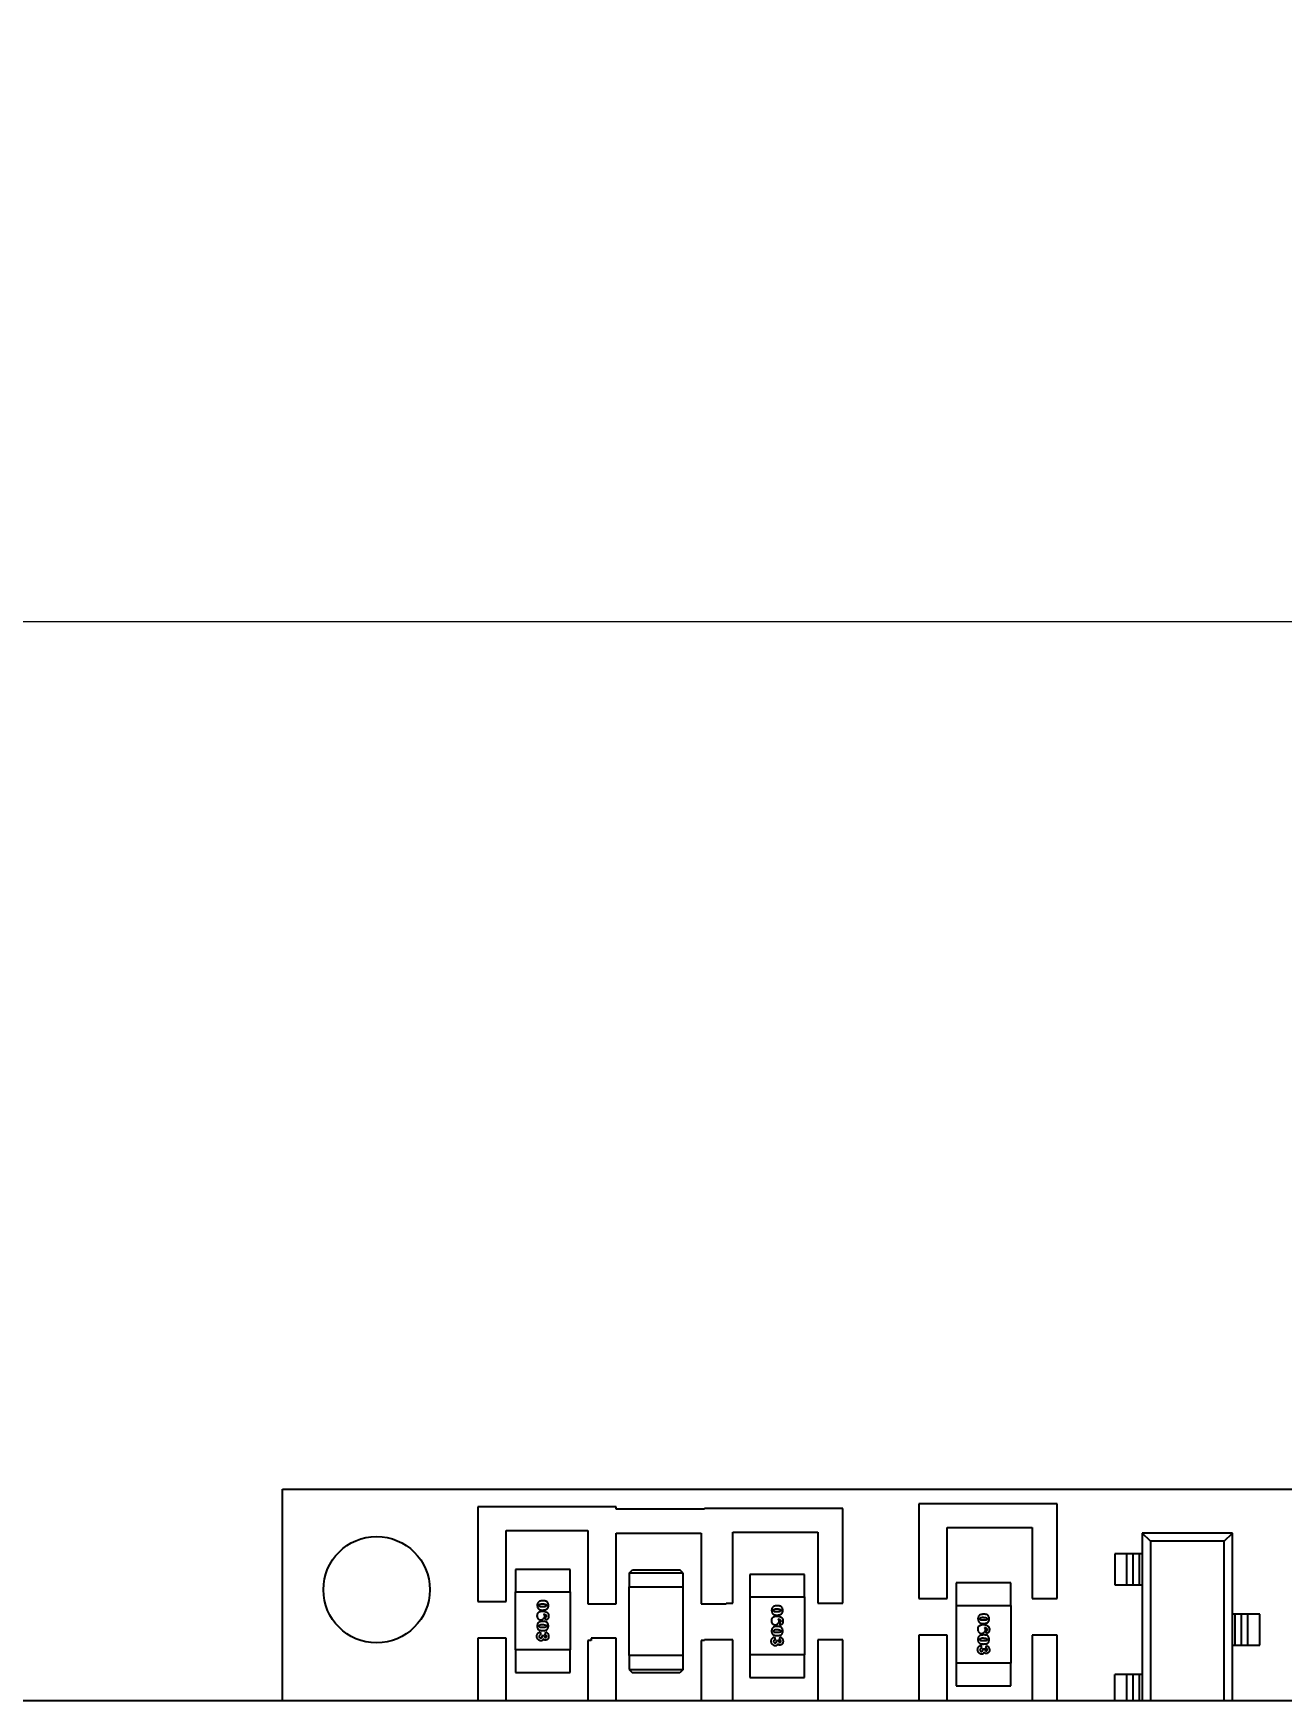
# Model space of a CAD drawing. Header units: millimetres. Extents: x 53 to 376, y 29 to 265.
# Drawn here: x 284.94 to 294.63, y 249.81 to 262.75 of the extents above; entities that cross this region are included whole.
import ezdxf

# ---------------------------------------------------------------- set-up
doc = ezdxf.new("R2010")
doc.units = ezdxf.units.MM
doc.styles.add('SLDTEXTSTYLE0', font='TXT', dxfattribs={"width": 0.75})
doc.dimstyles.new('SLDDIMSTYLE0', dxfattribs={"dimtxt": 3.5, "dimasz": 3.302, "dimexe": 0, "dimexo": 0.0625, "dimgap": 0.875, "dimtad": 1, "dimlfac": 2, "dimrnd": 1e-09, "dimzin": 4, "dimdsep": 46, "dimtxsty": 'SLDTEXTSTYLE0', "dimsah": 1, "dimcen": 0.09, "dimadec": 0, "dimazin": 1, "dimtfac": 1, "dimtofl": 0, "dimtmove": 0, "dimatfit": 3, "dimfxl": 0, "dimfrac": 2, "dimtolj": 1, "dimtzin": 12, "dimarcsym": 0})

# ---------------------------------------------------------------- blocks, each defined once
blk = doc.blocks.new('_D_2')
at = {"color": 7, "linetype": 'Continuous', "lineweight": 0}
for p, q in [((260.78, 250.812), (260.78, 259.188)), ((335.78, 250.812), (335.78, 259.188)), ((260.78, 258.188), (335.78, 258.188))]:
    blk.add_line(p, q, dxfattribs=at)
at = {"color": 7, "linetype": 'Continuous', "lineweight": 18}
for points in [[(260.78, 258.188), (264.082, 257.68), (264.082, 258.696)], [(335.78, 258.188), (332.478, 258.696), (332.478, 257.68)]]:
    blk.add_solid(points, dxfattribs=at)
at = {"color": 7, "linetype": 'Continuous', "lineweight": 18, "insert": (294.554, 262.7), "char_height": 3.5, "attachment_point": 1, "style": 'SLDTEXTSTYLE0'}
blk.add_mtext('150.00', dxfattribs=at)

msp = doc.modelspace()

# ---------------------------------------------------------------- linework, layer by layer
at = {"color": 7, "linetype": 'Continuous', "lineweight": 25}
for p, q in [((286.8781, 251.454), (309.6238, 251.454)), ((286.8781, 249.8116), (286.8781, 251.454)), ((288.3947, 251.3156), (288.3947, 250.581)), ((289.4675, 251.3156), (288.3947, 251.3156)), ((289.4675, 251.2973), (289.4675, 251.3156)), ((291.8184, 251.3397), (291.8184, 250.6051)), ((292.8911, 251.3397), (291.8184, 251.3397)), ((292.8911, 250.6051), (292.8911, 251.3397)), ((290.1548, 251.2973), (289.4675, 251.2973)), ((291.2275, 251.3036), (290.1548, 251.3036)), ((290.1548, 251.3036), (290.1548, 251.2973)), ((291.2275, 250.5689), (291.2275, 251.3036)), ((288.6135, 251.131), (289.249, 251.131)), ((288.6135, 250.581), (288.6135, 251.131)), ((289.249, 251.131), (289.249, 250.5627)), ((289.4678, 251.1127), (290.1279, 251.1127)), ((289.4678, 250.5627), (289.4678, 251.1127)), ((290.1279, 251.1127), (290.1279, 250.5627)), ((290.3736, 251.1189), (291.0337, 251.1189)), ((290.3736, 250.5689), (290.3736, 251.1189)), ((291.0337, 251.1189), (291.0337, 250.5689)), ((292.0372, 250.6051), (292.0372, 251.1551)), ((292.0372, 251.1551), (292.6973, 251.1551)), ((292.6973, 251.1551), (292.6973, 250.6051)), ((293.6159, 251.0485), (293.5524, 251.112)), ((294.2524, 251.112), (293.5524, 251.112)), ((293.5524, 251.112), (293.5524, 250.951)), ((294.1889, 251.0485), (293.6159, 251.0485)), ((293.6159, 251.0485), (293.6159, 249.8116)), ((294.1889, 251.0485), (294.2524, 251.112)), ((294.1889, 249.8116), (294.1889, 251.0485)), ((294.2524, 250.4829), (294.2524, 251.112)), ((293.3395, 250.951), (293.3395, 250.7093)), ((293.4318, 250.951), (293.3395, 250.951)), ((293.4318, 250.7093), (293.4318, 250.951)), ((293.4818, 250.951), (293.4318, 250.951)), ((293.4818, 250.7093), (293.4818, 250.951)), ((293.5318, 250.951), (293.4818, 250.951)), ((293.5318, 250.7093), (293.5318, 250.951)), ((293.5524, 250.951), (293.5318, 250.951)), ((293.5524, 250.951), (293.5524, 250.7093)), ((289.1114, 250.8307), (288.6864, 250.8307)), ((288.6864, 250.8307), (288.6864, 250.6556)), ((289.1114, 250.6556), (289.1114, 250.8307)), ((289.5686, 250.8022), (289.594, 250.8276)), ((289.9877, 250.8022), (289.5686, 250.8022)), ((289.5686, 250.8022), (289.5686, 250.6942)), ((289.594, 250.8276), (289.9623, 250.8276)), ((289.9877, 250.8022), (289.9623, 250.8276)), ((289.9877, 250.6942), (289.9877, 250.8022)), ((290.5063, 250.7919), (290.5063, 250.6169)), ((290.9313, 250.7919), (290.5063, 250.7919)), ((290.9313, 250.6169), (290.9313, 250.7919)), ((289.5686, 250.6942), (289.9877, 250.6942)), ((289.5699, 250.1608), (289.5699, 250.6942)), ((289.9864, 250.6942), (289.9864, 250.1608)), ((292.5335, 250.7263), (292.1085, 250.7263)), ((292.1085, 250.7263), (292.1085, 250.5513)), ((292.5335, 250.5513), (292.5335, 250.7263)), ((293.3395, 250.7093), (293.4318, 250.7093)), ((293.4318, 250.7093), (293.4818, 250.7093)), ((293.4818, 250.7093), (293.5318, 250.7093)), ((293.5318, 250.7093), (293.5524, 250.7093)), ((293.5524, 250.7093), (293.5524, 250.0148)), ((288.3947, 250.581), (288.6135, 250.581)), ((288.6864, 250.6556), (289.1114, 250.6556)), ((288.6877, 250.2056), (288.6877, 250.6556)), ((289.1101, 250.6556), (289.1101, 250.2056)), ((289.249, 250.5627), (289.4678, 250.5627)), ((290.1279, 250.5627), (290.3218, 250.5627)), ((290.3218, 250.5689), (290.3736, 250.5689)), ((290.3218, 250.5627), (290.3218, 250.5689)), ((290.5063, 250.6169), (290.9313, 250.6169)), ((290.5075, 250.1669), (290.5075, 250.6169)), ((290.93, 250.6169), (290.93, 250.1669)), ((291.0337, 250.5689), (291.2275, 250.5689)), ((291.8184, 250.6051), (292.0372, 250.6051)), ((292.1085, 250.5513), (292.5335, 250.5513)), ((292.1098, 250.1013), (292.1098, 250.5513)), ((292.5322, 250.5513), (292.5322, 250.1013)), ((292.6973, 250.6051), (292.8911, 250.6051)), ((294.2524, 250.2411), (294.2524, 250.4829)), ((294.273, 250.4829), (294.2524, 250.4829)), ((294.273, 250.2411), (294.273, 250.4829)), ((294.323, 250.4829), (294.273, 250.4829)), ((294.323, 250.2411), (294.323, 250.4829)), ((294.373, 250.4829), (294.323, 250.4829)), ((294.373, 250.2411), (294.373, 250.4829)), ((294.4653, 250.4829), (294.373, 250.4829)), ((294.4653, 250.2411), (294.4653, 250.4829)), ((288.3947, 250.2955), (288.3947, 249.8116)), ((288.6135, 250.2955), (288.3947, 250.2955)), ((288.6135, 249.8116), (288.6135, 250.2955)), ((289.249, 250.2772), (289.249, 249.8116)), ((289.2736, 250.2772), (289.249, 250.2772)), ((289.2736, 250.2955), (289.2736, 250.2772)), ((289.4675, 250.2955), (289.2736, 250.2955)), ((289.4675, 250.2772), (289.4675, 250.2955)), ((289.4678, 250.2772), (289.4675, 250.2772)), ((289.4678, 249.8116), (289.4678, 250.2772)), ((290.1548, 250.2772), (290.1279, 250.2772)), ((290.1279, 250.2772), (290.1279, 249.8116)), ((290.1548, 250.2834), (290.1548, 250.2772)), ((290.3736, 250.2834), (290.1548, 250.2834)), ((290.3736, 249.8116), (290.3736, 250.2834)), ((291.0337, 250.2834), (291.0337, 249.8116)), ((291.2275, 250.2834), (291.0337, 250.2834)), ((291.2275, 249.8116), (291.2275, 250.2834)), ((292.0372, 250.3196), (291.8184, 250.3196)), ((291.8184, 250.3196), (291.8184, 249.8116)), ((292.0372, 249.8116), (292.0372, 250.3196)), ((292.6973, 250.3196), (292.6973, 249.8116)), ((292.8911, 250.3196), (292.6973, 250.3196)), ((292.8911, 249.8116), (292.8911, 250.3196)), ((288.6864, 250.2056), (288.6864, 250.0306)), ((289.1114, 250.2056), (288.6864, 250.2056)), ((289.1114, 250.0306), (289.1114, 250.2056)), ((289.5686, 250.1608), (289.5686, 250.0529)), ((289.9877, 250.1608), (289.5686, 250.1608)), ((289.9877, 250.0529), (289.9877, 250.1608)), ((290.5063, 250.1669), (290.5063, 249.9918)), ((290.9313, 250.1669), (290.5063, 250.1669)), ((290.9313, 249.9918), (290.9313, 250.1669)), ((294.2524, 249.8116), (294.2524, 250.2411)), ((294.2524, 250.2411), (294.273, 250.2411)), ((294.273, 250.2411), (294.323, 250.2411)), ((294.323, 250.2411), (294.373, 250.2411)), ((294.373, 250.2411), (294.4653, 250.2411)), ((288.6864, 250.0306), (289.1114, 250.0306)), ((289.5686, 250.0529), (289.9877, 250.0529)), ((289.5686, 250.0529), (289.594, 250.0275)), ((289.9623, 250.0275), (289.594, 250.0275)), ((289.9877, 250.0529), (289.9623, 250.0275)), ((292.1085, 250.1013), (292.1085, 249.9262)), ((292.5335, 250.1013), (292.1085, 250.1013)), ((292.5335, 249.9262), (292.5335, 250.1013)), ((293.3395, 249.8116), (293.3395, 250.0148)), ((293.4318, 250.0148), (293.3395, 250.0148)), ((293.4818, 250.0148), (293.4318, 250.0148)), ((293.4818, 249.8116), (293.4818, 250.0148)), ((293.5318, 250.0148), (293.4818, 250.0148)), ((293.5524, 250.0148), (293.5318, 250.0148)), ((293.5524, 250.0148), (293.5524, 249.8116)), ((290.5063, 249.9918), (290.9313, 249.9918)), ((292.1085, 249.9262), (292.5335, 249.9262)), ((262.2803, 249.8116), (334.2803, 249.8116))]:
    msp.add_line(p, q, dxfattribs=at)
at = {"color": 8, "linetype": 'Continuous', "lineweight": 25}
for p, q in [((293.4318, 249.8116), (293.4318, 250.0148)), ((293.5318, 249.8116), (293.5318, 250.0148))]:
    msp.add_line(p, q, dxfattribs=at)
at = {"color": 7, "linetype": 'Continuous', "lineweight": 25, "flags": 128}
for points in [[(288.9224, 250.4367), (288.9208, 250.4501), (288.9195, 250.4605)], [(290.7423, 250.398), (290.7407, 250.4113), (290.7394, 250.4218)], [(288.8786, 250.3462), (288.8803, 250.3328), (288.8817, 250.3223)], [(288.9171, 250.3223), (288.9193, 250.335), (288.9211, 250.3449)], [(290.6984, 250.3075), (290.7002, 250.2941), (290.7016, 250.2836)], [(290.7129, 250.2796), (290.7224, 250.2789), (290.7299, 250.2783)], [(290.7369, 250.2836), (290.7392, 250.2962), (290.7409, 250.3062)], [(292.3446, 250.3324), (292.3429, 250.3457), (292.3416, 250.3562)], [(292.3007, 250.2419), (292.3024, 250.2285), (292.3038, 250.218)], [(292.3152, 250.214), (292.3247, 250.2133), (292.3322, 250.2127)], [(292.3392, 250.218), (292.3414, 250.2306), (292.3432, 250.2406)]]:
    msp.add_lwpolyline(points, dxfattribs=at)
at = {"color": 7, "linetype": 'Continuous', "lineweight": 25}
msp.add_circle((287.6084, 250.6729), 0.4127, dxfattribs=at)
for points, knots in [([(288.8949, 250.5146), (288.8926, 250.5146), (288.8881, 250.5147), (288.8813, 250.5158), (288.8752, 250.5176), (288.87, 250.5201), (288.8644, 250.5243), (288.86, 250.5304), (288.8569, 250.538), (288.8554, 250.5447), (288.8548, 250.5535), (288.856, 250.562), (288.8588, 250.5691), (288.862, 250.5745), (288.8683, 250.5809), (288.8782, 250.5845), (288.8883, 250.5859), (288.897, 250.5862), (288.9057, 250.5862), (288.9143, 250.5856), (288.9219, 250.5841), (288.9289, 250.5812), (288.9355, 250.5761), (288.9397, 250.5685), (288.9419, 250.5605), (288.9427, 250.5533), (288.9424, 250.5456), (288.9411, 250.539), (288.9386, 250.5322), (288.9348, 250.5258), (288.9272, 250.52), (288.9194, 250.518), (288.9109, 250.516), (288.9042, 250.5151), (288.8983, 250.5146), (288.8957, 250.5146), (288.8949, 250.5146)], [0, 0, 0, 0, 0.0261545, 0.0519628, 0.0796735, 0.09904, 0.1184333, 0.1602033, 0.1842818, 0.2118022, 0.2393217, 0.2862992, 0.3096269, 0.3261472, 0.3596365, 0.4105721, 0.4440524, 0.477492, 0.5109301, 0.5444019, 0.5779831, 0.599649, 0.6311523, 0.67239, 0.6973331, 0.7267689, 0.7562009, 0.7856531, 0.8041905, 0.8403973, 0.8696939, 0.9118982, 0.9314678, 0.9706452, 0.9902172, 1, 1, 1, 1]), ([(288.8956, 250.5396), (288.8981, 250.5396), (288.9031, 250.5395), (288.9107, 250.5398), (288.9177, 250.5408), (288.9233, 250.5432), (288.9265, 250.5461), (288.928, 250.5488), (288.9284, 250.5512), (288.928, 250.5536), (288.9265, 250.5558), (288.9234, 250.5581), (288.9181, 250.5601), (288.9102, 250.5617), (288.9009, 250.5627), (288.891, 250.5629), (288.8824, 250.5621), (288.8761, 250.5601), (288.8729, 250.5577), (288.8713, 250.5554), (288.8707, 250.5529), (288.8711, 250.5493), (288.8725, 250.5456), (288.875, 250.5423), (288.8784, 250.5404), (288.8829, 250.5398), (288.888, 250.5398), (288.8923, 250.5397), (288.8948, 250.5396), (288.8956, 250.5396)], [0, 0, 0, 0, 0.0545207, 0.1088291, 0.1673304, 0.2104631, 0.2402929, 0.2614389, 0.2763815, 0.2934517, 0.3133939, 0.3330973, 0.3764802, 0.437273, 0.509924, 0.5826033, 0.6556221, 0.7002186, 0.7245717, 0.7423171, 0.7600454, 0.7810945, 0.8219121, 0.8455299, 0.8691918, 0.9067548, 0.9440582, 0.9813509, 1, 1, 1, 1]), ([(290.7148, 250.4758), (290.7125, 250.4759), (290.708, 250.476), (290.7012, 250.477), (290.6951, 250.4788), (290.6899, 250.4814), (290.6843, 250.4856), (290.6798, 250.4917), (290.6768, 250.4992), (290.6753, 250.5059), (290.6747, 250.5148), (290.6759, 250.5233), (290.6786, 250.5303), (290.6819, 250.5358), (290.6881, 250.5422), (290.6981, 250.5457), (290.7082, 250.5471), (290.7168, 250.5475), (290.7255, 250.5475), (290.7342, 250.5469), (290.7418, 250.5453), (290.7488, 250.5425), (290.7554, 250.5374), (290.7596, 250.5298), (290.7618, 250.5218), (290.7626, 250.5145), (290.7623, 250.5069), (290.7609, 250.5003), (290.7584, 250.4934), (290.7546, 250.487), (290.747, 250.4813), (290.7393, 250.4792), (290.7308, 250.4773), (290.7241, 250.4763), (290.7181, 250.4759), (290.7156, 250.4758), (290.7148, 250.4758)], [0, 0, 0, 0, 0.0261524, 0.0519636, 0.0796725, 0.0990406, 0.1184282, 0.1601992, 0.1842837, 0.2118045, 0.2393167, 0.2862939, 0.309629, 0.3261431, 0.3596362, 0.4105707, 0.444051, 0.4774892, 0.5109273, 0.5444002, 0.5779831, 0.5996462, 0.631148, 0.6723928, 0.6973359, 0.7267714, 0.7561962, 0.7856485, 0.8041858, 0.8403996, 0.8696904, 0.9118987, 0.9314683, 0.9706457, 0.9902172, 1, 1, 1, 1]), ([(288.8912, 250.3558), (288.8867, 250.3561), (288.88, 250.3566), (288.8708, 250.3593), (288.8637, 250.3634), (288.8591, 250.3697), (288.8563, 250.3764), (288.8548, 250.3828), (288.8543, 250.3899), (288.8548, 250.397), (288.8563, 250.4033), (288.8585, 250.4087), (288.8617, 250.414), (288.8661, 250.4182), (288.8738, 250.4225), (288.8831, 250.4248), (288.8929, 250.4256), (288.9021, 250.4259), (288.9101, 250.4257), (288.9196, 250.4243), (288.9277, 250.4218), (288.9356, 250.4155), (288.9396, 250.408), (288.9417, 250.4001), (288.9424, 250.3927), (288.9419, 250.3848), (288.9404, 250.378), (288.9378, 250.371), (288.9341, 250.365), (288.9289, 250.3609), (288.9225, 250.3581), (288.9143, 250.3566), (288.904, 250.3557), (288.8963, 250.3556), (288.8921, 250.3558), (288.8912, 250.3558)], [0, 0, 0, 0, 0.0518989, 0.0780546, 0.1103993, 0.1448384, 0.1660826, 0.1930399, 0.2204756, 0.2479127, 0.2753747, 0.2951211, 0.3148946, 0.3468519, 0.3637466, 0.4171815, 0.454948, 0.4778248, 0.5236646, 0.546571, 0.5891977, 0.6199944, 0.6603396, 0.6848345, 0.7148085, 0.7454812, 0.7761653, 0.7949734, 0.8309812, 0.8561718, 0.8699537, 0.9119009, 0.951061, 0.9902168, 1, 1, 1, 1]), ([(288.9047, 250.4816), (288.9053, 250.4809), (288.9076, 250.4785), (288.9105, 250.4735), (288.9116, 250.4662), (288.9105, 250.4598), (288.9076, 250.4527), (288.9033, 250.4466), (288.8962, 250.4402), (288.8889, 250.4361), (288.8806, 250.4348), (288.874, 250.4362), (288.8674, 250.4408), (288.8623, 250.4475), (288.8588, 250.4553), (288.856, 250.4652), (288.8555, 250.4749), (288.8576, 250.4852), (288.8614, 250.4933), (288.8683, 250.4994), (288.8758, 250.5032), (288.8841, 250.5057), (288.894, 250.5069), (288.9046, 250.5065), (288.9145, 250.5047), (288.9252, 250.5008), (288.9347, 250.4947), (288.9415, 250.4845), (288.9435, 250.4752), (288.9437, 250.467), (288.9431, 250.4608), (288.9417, 250.454), (288.9392, 250.4471), (288.9333, 250.441), (288.9274, 250.4383), (288.9234, 250.437), (288.9224, 250.4367)], [0, 0, 0, 0, 0.008978, 0.0350363, 0.0605069, 0.0849116, 0.10355, 0.1410867, 0.1627336, 0.2047076, 0.2273916, 0.2502685, 0.2746902, 0.3109159, 0.3379225, 0.3648969, 0.4193952, 0.4381424, 0.4760708, 0.5114277, 0.534526, 0.5647659, 0.6021837, 0.6395653, 0.6769471, 0.7087149, 0.7591049, 0.7934589, 0.8361231, 0.858006, 0.8798747, 0.9017488, 0.9318096, 0.9558263, 0.9894722, 1, 1, 1, 1]), ([(288.8956, 250.3793), (288.8979, 250.3792), (288.9026, 250.3791), (288.9098, 250.3794), (288.916, 250.3801), (288.9214, 250.3818), (288.9251, 250.3841), (288.9275, 250.387), (288.9284, 250.3895), (288.9285, 250.3916), (288.9278, 250.3937), (288.9262, 250.3956), (288.9228, 250.3978), (288.9174, 250.3995), (288.9098, 250.4011), (288.9024, 250.4019), (288.8954, 250.4025), (288.8895, 250.4027), (288.883, 250.402), (288.8773, 250.3998), (288.8732, 250.3967), (288.8712, 250.3938), (288.8707, 250.3912), (288.8713, 250.3876), (288.8731, 250.3842), (288.8759, 250.3812), (288.8794, 250.3795), (288.8836, 250.3792), (288.8883, 250.3793), (288.8922, 250.3793), (288.8948, 250.3793), (288.8956, 250.3793)], [0, 0, 0, 0, 0.0512586, 0.1023903, 0.1591773, 0.1890915, 0.2265452, 0.2519956, 0.2702028, 0.2845063, 0.2988096, 0.318189, 0.337371, 0.3885723, 0.4408687, 0.5095588, 0.5527118, 0.5959131, 0.6392738, 0.6948682, 0.7297231, 0.750715, 0.7694446, 0.7879601, 0.8292607, 0.8532284, 0.877212, 0.9134147, 0.9439606, 0.981321, 1, 1, 1, 1]), ([(288.9195, 250.4605), (288.9203, 250.4607), (288.9225, 250.4612), (288.9253, 250.4624), (288.9274, 250.4642), (288.9285, 250.4659), (288.9287, 250.4679), (288.9281, 250.4702), (288.9261, 250.4732), (288.9211, 250.4772), (288.9136, 250.4804), (288.9075, 250.4812), (288.9047, 250.4816)], [0, 0, 0, 0, 0.0607092, 0.1606911, 0.2102322, 0.2602645, 0.3029854, 0.3516991, 0.4258217, 0.5589188, 0.8034062, 1, 1, 1, 1]), ([(290.7246, 250.4428), (290.7252, 250.4422), (290.7275, 250.4398), (290.7304, 250.4347), (290.7315, 250.4275), (290.7304, 250.421), (290.7275, 250.4139), (290.7231, 250.4079), (290.7161, 250.4015), (290.7088, 250.3974), (290.7005, 250.396), (290.6938, 250.3975), (290.6872, 250.4021), (290.6822, 250.4088), (290.6786, 250.4166), (290.6759, 250.4264), (290.6754, 250.4361), (290.6775, 250.4464), (290.6812, 250.4545), (290.6882, 250.4607), (290.6957, 250.4645), (290.704, 250.467), (290.7139, 250.4682), (290.7245, 250.4678), (290.7344, 250.4659), (290.745, 250.4621), (290.7546, 250.456), (290.7613, 250.4457), (290.7633, 250.4364), (290.7635, 250.4283), (290.7629, 250.4221), (290.7616, 250.4152), (290.7591, 250.4084), (290.7532, 250.4022), (290.7472, 250.3995), (290.7433, 250.3983), (290.7423, 250.398)], [0, 0, 0, 0, 0.008984, 0.0350413, 0.0605053, 0.0849096, 0.1035479, 0.1410844, 0.1627324, 0.2047078, 0.2273907, 0.2502677, 0.2746879, 0.3109186, 0.3379191, 0.3649001, 0.4193916, 0.4381452, 0.4760741, 0.5114307, 0.5345245, 0.5647677, 0.6021829, 0.6395641, 0.6769486, 0.7087161, 0.7591008, 0.7934556, 0.8361199, 0.8580026, 0.8798712, 0.9017449, 0.9318116, 0.9558245, 0.9894702, 1, 1, 1, 1]), ([(290.7155, 250.5009), (290.718, 250.5008), (290.7229, 250.5007), (290.7305, 250.501), (290.7376, 250.502), (290.7431, 250.5045), (290.7464, 250.5074), (290.7478, 250.5101), (290.7483, 250.5125), (290.7478, 250.5149), (290.7464, 250.517), (290.7433, 250.5193), (290.738, 250.5214), (290.7301, 250.523), (290.7208, 250.5239), (290.7109, 250.5241), (290.7022, 250.5233), (290.696, 250.5213), (290.6928, 250.519), (290.6912, 250.5167), (290.6906, 250.5141), (290.691, 250.5105), (290.6924, 250.5068), (290.6949, 250.5036), (290.6983, 250.5016), (290.7028, 250.501), (290.7079, 250.501), (290.7121, 250.5009), (290.7147, 250.5009), (290.7155, 250.5009)], [0, 0, 0, 0, 0.0545242, 0.1088298, 0.1673319, 0.2104673, 0.2402971, 0.2614462, 0.2763878, 0.2934573, 0.313388, 0.3330998, 0.3764827, 0.4372724, 0.5099268, 0.5825992, 0.6556197, 0.7002161, 0.7245719, 0.7423174, 0.7600448, 0.7810938, 0.8219114, 0.8455377, 0.8691955, 0.9067584, 0.9440583, 0.9813512, 1, 1, 1, 1]), ([(290.7394, 250.4218), (290.7402, 250.422), (290.7424, 250.4225), (290.7452, 250.4236), (290.7473, 250.4254), (290.7484, 250.4272), (290.7486, 250.4292), (290.748, 250.4315), (290.746, 250.4345), (290.741, 250.4385), (290.7335, 250.4416), (290.7273, 250.4424), (290.7246, 250.4428)], [0, 0, 0, 0, 0.060718, 0.1606969, 0.2102155, 0.2602851, 0.3029605, 0.3516753, 0.4258277, 0.5589209, 0.803401, 1, 1, 1, 1]), ([(292.317, 250.4102), (292.3147, 250.4103), (292.3102, 250.4104), (292.3034, 250.4114), (292.2973, 250.4132), (292.2921, 250.4158), (292.2865, 250.42), (292.2821, 250.4261), (292.279, 250.4336), (292.2775, 250.4403), (292.2769, 250.4492), (292.2781, 250.4577), (292.2809, 250.4647), (292.2841, 250.4702), (292.2904, 250.4766), (292.3003, 250.4801), (292.3104, 250.4815), (292.3191, 250.4819), (292.3278, 250.4819), (292.3365, 250.4813), (292.344, 250.4797), (292.351, 250.4769), (292.3576, 250.4718), (292.3618, 250.4642), (292.364, 250.4562), (292.3649, 250.4489), (292.3645, 250.4413), (292.3632, 250.4347), (292.3607, 250.4278), (292.3569, 250.4214), (292.3493, 250.4157), (292.3415, 250.4136), (292.333, 250.4117), (292.3263, 250.4107), (292.3204, 250.4103), (292.3178, 250.4102), (292.317, 250.4102)], [0, 0, 0, 0, 0.0261508, 0.0519625, 0.0796714, 0.0990393, 0.1184297, 0.1602006, 0.1842789, 0.2117997, 0.2393188, 0.2862961, 0.3096237, 0.3261439, 0.3596369, 0.4105729, 0.4440512, 0.4774911, 0.5109272, 0.5444, 0.5779827, 0.5996501, 0.631146, 0.6723915, 0.697334, 0.7267696, 0.7562014, 0.7856535, 0.8041908, 0.8403984, 0.8696904, 0.9118969, 0.9314664, 0.9706453, 0.9902172, 1, 1, 1, 1]), ([(292.3269, 250.3772), (292.3274, 250.3766), (292.3297, 250.3742), (292.3326, 250.3691), (292.3337, 250.3619), (292.3326, 250.3554), (292.3297, 250.3484), (292.3254, 250.3423), (292.3183, 250.3359), (292.311, 250.3318), (292.3027, 250.3304), (292.2961, 250.3319), (292.2895, 250.3365), (292.2844, 250.3432), (292.2809, 250.351), (292.2781, 250.3608), (292.2776, 250.3705), (292.2797, 250.3808), (292.2835, 250.3889), (292.2905, 250.3951), (292.298, 250.3989), (292.3062, 250.4014), (292.3161, 250.4026), (292.3267, 250.4022), (292.3367, 250.4003), (292.3473, 250.3965), (292.3568, 250.3904), (292.3636, 250.3801), (292.3656, 250.3708), (292.3658, 250.3627), (292.3652, 250.3565), (292.3638, 250.3496), (292.3613, 250.3428), (292.3554, 250.3367), (292.3495, 250.3339), (292.3455, 250.3327), (292.3446, 250.3324)], [0, 0, 0, 0, 0.0089802, 0.0350368, 0.0605077, 0.0849124, 0.103544, 0.1410861, 0.1627297, 0.2047053, 0.2273909, 0.2502694, 0.2746897, 0.3109195, 0.3379202, 0.3649013, 0.419393, 0.4381402, 0.4760693, 0.5114261, 0.5345245, 0.5647643, 0.602182, 0.639562, 0.6769454, 0.7087146, 0.7591019, 0.7934513, 0.8361222, 0.8579985, 0.8798737, 0.9017414, 0.9318082, 0.9558248, 0.9894722, 1, 1, 1, 1]), ([(292.3178, 250.4353), (292.3202, 250.4352), (292.3252, 250.4351), (292.3328, 250.4354), (292.3398, 250.4364), (292.3454, 250.4389), (292.3486, 250.4418), (292.3501, 250.4445), (292.3505, 250.4469), (292.3501, 250.4493), (292.3486, 250.4515), (292.3455, 250.4537), (292.3402, 250.4558), (292.3324, 250.4574), (292.323, 250.4583), (292.3131, 250.4585), (292.3045, 250.4577), (292.2982, 250.4557), (292.295, 250.4534), (292.2935, 250.4511), (292.2928, 250.4485), (292.2932, 250.4449), (292.2947, 250.4412), (292.2971, 250.438), (292.3005, 250.436), (292.3051, 250.4354), (292.3101, 250.4354), (292.3144, 250.4353), (292.3169, 250.4353), (292.3178, 250.4353)], [0, 0, 0, 0, 0.0545241, 0.1088325, 0.1673337, 0.2104632, 0.2403025, 0.2614395, 0.2763945, 0.2934506, 0.3133909, 0.3331054, 0.3764852, 0.4372749, 0.5099293, 0.5826051, 0.6556256, 0.7002268, 0.7245799, 0.7423272, 0.7600546, 0.78109, 0.8219076, 0.845536, 0.8692009, 0.9067579, 0.9440582, 0.9813543, 1, 1, 1, 1]), ([(288.9033, 250.2917), (288.9031, 250.2909), (288.9021, 250.2873), (288.8994, 250.2822), (288.8943, 250.2778), (288.8886, 250.2756), (288.8827, 250.2756), (288.8758, 250.2772), (288.8697, 250.2802), (288.8626, 250.2857), (288.8575, 250.2918), (288.8542, 250.2989), (288.8523, 250.3065), (288.8522, 250.3144), (288.854, 250.3222), (288.8563, 250.3279), (288.8606, 250.3348), (288.8677, 250.3419), (288.875, 250.3448), (288.8786, 250.3462)], [0, 0, 0, 0, 0.0201731, 0.0887006, 0.1332829, 0.1779227, 0.2326256, 0.2703893, 0.346408, 0.3919511, 0.483901, 0.5316607, 0.577184, 0.669058, 0.7175787, 0.7661044, 0.8146381, 0.9105685, 1, 1, 1, 1]), ([(288.8817, 250.3223), (288.8809, 250.3221), (288.8784, 250.3216), (288.8749, 250.3198), (288.872, 250.3166), (288.8706, 250.3131), (288.8704, 250.3093), (288.8715, 250.3054), (288.8737, 250.3018), (288.8772, 250.2992), (288.8811, 250.2981), (288.8852, 250.2982), (288.889, 250.2997), (288.8918, 250.3024), (288.8937, 250.3061), (288.8945, 250.3116), (288.8936, 250.3158), (288.8931, 250.3183)], [0, 0, 0, 0, 0.0401662, 0.1214643, 0.1798634, 0.2383506, 0.2956068, 0.3583965, 0.4270874, 0.4945776, 0.5545735, 0.6187233, 0.6840107, 0.7432852, 0.7989879, 0.8793677, 1, 1, 1, 1]), ([(288.8931, 250.3183), (288.8962, 250.3181), (288.9019, 250.3177), (288.9076, 250.3172), (288.9101, 250.3171)], [0, 0, 0, 0, 0.5599752, 1, 1, 1, 1]), ([(288.9211, 250.3449), (288.9219, 250.3447), (288.9254, 250.3437), (288.9301, 250.3408), (288.936, 250.3351), (288.9399, 250.3286), (288.9426, 250.3214), (288.9439, 250.3152), (288.9443, 250.3092), (288.9436, 250.3019), (288.9412, 250.2955), (288.9365, 250.2889), (288.9319, 250.285), (288.9257, 250.282), (288.9201, 250.2808), (288.9139, 250.2818), (288.9088, 250.2846), (288.9054, 250.2882), (288.9039, 250.2908), (288.9033, 250.2917)], [0, 0, 0, 0, 0.0238232, 0.1022243, 0.1522655, 0.2530826, 0.3114903, 0.3699123, 0.4283438, 0.4815188, 0.5732891, 0.6176965, 0.7061928, 0.7408478, 0.8093245, 0.8624514, 0.9156549, 0.968434, 1, 1, 1, 1]), ([(288.9101, 250.3171), (288.91, 250.3162), (288.9097, 250.3137), (288.91, 250.31), (288.9114, 250.3063), (288.9136, 250.3039), (288.9164, 250.3026), (288.9193, 250.3022), (288.9223, 250.3028), (288.9251, 250.3044), (288.927, 250.3068), (288.9279, 250.3096), (288.9279, 250.3126), (288.927, 250.3158), (288.9249, 250.3187), (288.9219, 250.321), (288.9191, 250.322), (288.9174, 250.3223), (288.9171, 250.3223)], [0, 0, 0, 0, 0.0503337, 0.1518159, 0.2168536, 0.2824339, 0.3392729, 0.3939884, 0.4544825, 0.5197548, 0.5794254, 0.6316, 0.6899135, 0.7555236, 0.8261465, 0.8994221, 0.9784812, 1, 1, 1, 1]), ([(290.7232, 250.253), (290.7229, 250.2522), (290.722, 250.2486), (290.7193, 250.2434), (290.7142, 250.239), (290.7084, 250.2369), (290.7026, 250.2368), (290.6956, 250.2384), (290.6895, 250.2414), (290.6824, 250.2469), (290.6773, 250.253), (290.6741, 250.2601), (290.6721, 250.2677), (290.6721, 250.2757), (290.6739, 250.2834), (290.6762, 250.2891), (290.6804, 250.296), (290.6876, 250.3032), (290.6949, 250.3061), (290.6984, 250.3075)], [0, 0, 0, 0, 0.0201744, 0.0887009, 0.1332866, 0.1779269, 0.2326273, 0.2703946, 0.3464143, 0.3919609, 0.4839118, 0.5316706, 0.5771801, 0.6690553, 0.717591, 0.7661022, 0.8146365, 0.9105708, 1, 1, 1, 1]), ([(290.7111, 250.317), (290.7066, 250.3174), (290.6998, 250.3178), (290.6906, 250.3205), (290.6835, 250.3247), (290.6789, 250.331), (290.6762, 250.3376), (290.6747, 250.344), (290.6742, 250.3511), (290.6747, 250.3582), (290.6761, 250.3646), (290.6783, 250.37), (290.6815, 250.3753), (290.6859, 250.3795), (290.6937, 250.3838), (290.7029, 250.3861), (290.7128, 250.3869), (290.722, 250.3871), (290.7299, 250.3869), (290.7395, 250.3855), (290.7476, 250.383), (290.7555, 250.3768), (290.7595, 250.3693), (290.7615, 250.3613), (290.7623, 250.3539), (290.7618, 250.346), (290.7603, 250.3392), (290.7576, 250.3323), (290.754, 250.3263), (290.7488, 250.3221), (290.7423, 250.3193), (290.7342, 250.3179), (290.7238, 250.317), (290.7162, 250.3168), (290.712, 250.317), (290.7111, 250.317)], [0, 0, 0, 0, 0.0518988, 0.0780563, 0.1104009, 0.1448388, 0.1660764, 0.1930406, 0.2204764, 0.2479136, 0.2753759, 0.2951223, 0.3148957, 0.3468517, 0.363748, 0.4171811, 0.4549475, 0.4778261, 0.5236658, 0.5465705, 0.5891971, 0.6199983, 0.660338, 0.6848399, 0.7148065, 0.7454792, 0.7761694, 0.7949788, 0.8309865, 0.8561726, 0.8699529, 0.9119016, 0.951061, 0.9902168, 1, 1, 1, 1]), ([(290.7016, 250.2836), (290.7008, 250.2834), (290.6982, 250.2828), (290.6948, 250.281), (290.6919, 250.2779), (290.6905, 250.2744), (290.6903, 250.2706), (290.6913, 250.2666), (290.6936, 250.263), (290.697, 250.2605), (290.701, 250.2594), (290.705, 250.2595), (290.7088, 250.261), (290.7117, 250.2636), (290.7136, 250.2674), (290.7144, 250.2729), (290.7135, 250.277), (290.7129, 250.2796)], [0, 0, 0, 0, 0.0401589, 0.1214771, 0.1798541, 0.2383384, 0.2956242, 0.3584137, 0.4270797, 0.4945697, 0.5545725, 0.6187222, 0.6840025, 0.7432568, 0.7989594, 0.8793389, 1, 1, 1, 1]), ([(290.7155, 250.3405), (290.7178, 250.3405), (290.7225, 250.3404), (290.7297, 250.3406), (290.7359, 250.3414), (290.7413, 250.3431), (290.7449, 250.3453), (290.7473, 250.3482), (290.7483, 250.3507), (290.7484, 250.3529), (290.7477, 250.355), (290.7461, 250.3568), (290.7426, 250.359), (290.7373, 250.3608), (290.7296, 250.3623), (290.7222, 250.3632), (290.7152, 250.3637), (290.7093, 250.3639), (290.7029, 250.3633), (290.6971, 250.361), (290.6931, 250.3579), (290.6911, 250.3551), (290.6905, 250.3524), (290.6912, 250.3489), (290.693, 250.3454), (290.6958, 250.3424), (290.6993, 250.3408), (290.7035, 250.3405), (290.7082, 250.3406), (290.7121, 250.3406), (290.7146, 250.3405), (290.7155, 250.3405)], [0, 0, 0, 0, 0.0512624, 0.1023909, 0.1591783, 0.1890927, 0.2265495, 0.251998, 0.2702052, 0.2844952, 0.2988116, 0.3181911, 0.3373704, 0.3885719, 0.440872, 0.5095592, 0.5527148, 0.5959166, 0.6392742, 0.6948771, 0.7297184, 0.7507141, 0.7694431, 0.7879587, 0.8292718, 0.8532275, 0.8772112, 0.9134176, 0.9439602, 0.9813209, 1, 1, 1, 1]), ([(290.7409, 250.3062), (290.7417, 250.306), (290.7452, 250.3049), (290.75, 250.3021), (290.7558, 250.2963), (290.7598, 250.2899), (290.7625, 250.2826), (290.7638, 250.2765), (290.7641, 250.2704), (290.7634, 250.2632), (290.761, 250.2567), (290.7564, 250.2502), (290.7517, 250.2462), (290.7456, 250.2433), (290.74, 250.2421), (290.7337, 250.243), (290.7287, 250.2458), (290.7253, 250.2494), (290.7237, 250.252), (290.7232, 250.253)], [0, 0, 0, 0, 0.0238273, 0.1022244, 0.1522807, 0.2530827, 0.3115067, 0.3699114, 0.4283425, 0.4815173, 0.5733036, 0.6176942, 0.7062048, 0.7408481, 0.809329, 0.8624557, 0.9156552, 0.9684341, 1, 1, 1, 1]), ([(290.7299, 250.2783), (290.7298, 250.2775), (290.7296, 250.2749), (290.7299, 250.2712), (290.7313, 250.2675), (290.7335, 250.2651), (290.7362, 250.2638), (290.7392, 250.2635), (290.7422, 250.2641), (290.745, 250.2656), (290.7469, 250.268), (290.7478, 250.2708), (290.7478, 250.2738), (290.7469, 250.277), (290.7448, 250.28), (290.7417, 250.2822), (290.7389, 250.2832), (290.7373, 250.2835), (290.7369, 250.2836)], [0, 0, 0, 0, 0.0503348, 0.1517832, 0.2168269, 0.2824368, 0.3392862, 0.393981, 0.4544773, 0.5197417, 0.5794437, 0.6316202, 0.6898989, 0.7555468, 0.826142, 0.8994203, 0.9784737, 1, 1, 1, 1]), ([(292.3134, 250.2514), (292.3089, 250.2518), (292.3021, 250.2522), (292.2929, 250.2549), (292.2858, 250.2591), (292.2812, 250.2654), (292.2785, 250.272), (292.277, 250.2784), (292.2764, 250.2855), (292.2769, 250.2926), (292.2784, 250.299), (292.2806, 250.3044), (292.2838, 250.3097), (292.2882, 250.3139), (292.2959, 250.3182), (292.3052, 250.3205), (292.315, 250.3213), (292.3242, 250.3215), (292.3322, 250.3213), (292.3417, 250.3199), (292.3498, 250.3174), (292.3577, 250.3112), (292.3617, 250.3037), (292.3638, 250.2957), (292.3645, 250.2883), (292.364, 250.2804), (292.3625, 250.2736), (292.3599, 250.2667), (292.3562, 250.2607), (292.351, 250.2565), (292.3446, 250.2537), (292.3364, 250.2523), (292.3261, 250.2514), (292.3184, 250.2512), (292.3142, 250.2514), (292.3134, 250.2514)], [0, 0, 0, 0, 0.0519008, 0.0780587, 0.1104034, 0.1448369, 0.1660812, 0.1930381, 0.220474, 0.2479112, 0.2753802, 0.2951207, 0.3148933, 0.3468507, 0.3637471, 0.4171806, 0.4549489, 0.4778257, 0.5236655, 0.5465702, 0.5891947, 0.619996, 0.660343, 0.684838, 0.7148118, 0.7454775, 0.7761682, 0.7949777, 0.8309855, 0.8561718, 0.8699534, 0.9119007, 0.9510626, 0.9902168, 1, 1, 1, 1]), ([(292.3177, 250.2749), (292.3201, 250.2749), (292.3247, 250.2748), (292.3319, 250.275), (292.3381, 250.2758), (292.3435, 250.2775), (292.3472, 250.2797), (292.3496, 250.2826), (292.3505, 250.2851), (292.3506, 250.2873), (292.3499, 250.2894), (292.3483, 250.2912), (292.3449, 250.2934), (292.3395, 250.2952), (292.3319, 250.2967), (292.3245, 250.2976), (292.3175, 250.2981), (292.3116, 250.2983), (292.3051, 250.2977), (292.2994, 250.2954), (292.2953, 250.2923), (292.2934, 250.2895), (292.2928, 250.2868), (292.2934, 250.2833), (292.2952, 250.2799), (292.298, 250.2769), (292.3016, 250.2752), (292.3057, 250.2749), (292.3104, 250.275), (292.3143, 250.275), (292.3169, 250.2749), (292.3177, 250.2749)], [0, 0, 0, 0, 0.0512627, 0.1023881, 0.1591777, 0.1890878, 0.2265477, 0.2519941, 0.2702027, 0.2845064, 0.2988109, 0.3182011, 0.3373728, 0.3885746, 0.4408749, 0.5095624, 0.5527159, 0.595921, 0.6392738, 0.6948802, 0.7297302, 0.7507242, 0.7694539, 0.7879702, 0.8292712, 0.853227, 0.8772109, 0.913414, 0.9439567, 0.981321, 1, 1, 1, 1]), ([(292.3416, 250.3562), (292.3425, 250.3564), (292.3446, 250.3569), (292.3474, 250.358), (292.3496, 250.3598), (292.3506, 250.3616), (292.3508, 250.3636), (292.3502, 250.3659), (292.3482, 250.3689), (292.3432, 250.3729), (292.3357, 250.376), (292.3296, 250.3769), (292.3269, 250.3772)], [0, 0, 0, 0, 0.0607072, 0.160678, 0.210226, 0.2602513, 0.3029723, 0.3516897, 0.4258043, 0.5589181, 0.8034085, 1, 1, 1, 1]), ([(292.3254, 250.1874), (292.3252, 250.1866), (292.3242, 250.183), (292.3216, 250.1779), (292.3165, 250.1734), (292.3107, 250.1713), (292.3048, 250.1713), (292.2979, 250.1728), (292.2918, 250.1759), (292.2847, 250.1813), (292.2796, 250.1874), (292.2763, 250.1945), (292.2744, 250.2021), (292.2743, 250.2101), (292.2761, 250.2178), (292.2784, 250.2235), (292.2827, 250.2304), (292.2898, 250.2376), (292.2972, 250.2405), (292.3007, 250.2419)], [0, 0, 0, 0, 0.0201591, 0.0886872, 0.1332795, 0.1779232, 0.2326193, 0.270387, 0.3464095, 0.3919469, 0.4838977, 0.5316713, 0.5771807, 0.6690556, 0.717576, 0.7661021, 0.8146343, 0.910571, 1, 1, 1, 1]), ([(292.3038, 250.218), (292.303, 250.2178), (292.3005, 250.2172), (292.297, 250.2154), (292.2942, 250.2123), (292.2928, 250.2088), (292.2926, 250.205), (292.2936, 250.2011), (292.2959, 250.1974), (292.2993, 250.1949), (292.3032, 250.1938), (292.3073, 250.1939), (292.3111, 250.1954), (292.3139, 250.1981), (292.3158, 250.2018), (292.3166, 250.2073), (292.3157, 250.2115), (292.3152, 250.214)], [0, 0, 0, 0, 0.0401437, 0.1214602, 0.1798629, 0.238346, 0.2956009, 0.3583873, 0.4270806, 0.4945633, 0.5545636, 0.618711, 0.68399, 0.7432632, 0.7989613, 0.8793403, 1, 1, 1, 1]), ([(292.3432, 250.2406), (292.344, 250.2404), (292.3475, 250.2393), (292.3522, 250.2365), (292.3581, 250.2307), (292.3621, 250.2243), (292.3647, 250.217), (292.366, 250.2109), (292.3664, 250.2048), (292.3657, 250.1976), (292.3633, 250.1911), (292.3586, 250.1846), (292.354, 250.1806), (292.3478, 250.1777), (292.3422, 250.1765), (292.336, 250.1774), (292.3309, 250.1802), (292.3275, 250.1838), (292.326, 250.1864), (292.3254, 250.1874)], [0, 0, 0, 0, 0.02382233, 0.1022291, 0.15227388, 0.25309412, 0.31150239, 0.36990778, 0.42833956, 0.48153275, 0.57330234, 0.61771017, 0.70620723, 0.74085493, 0.80933226, 0.86246394, 0.91565187, 0.96843138, 1, 1, 1, 1]), ([(292.3322, 250.2127), (292.3321, 250.2119), (292.3318, 250.2093), (292.3321, 250.2056), (292.3336, 250.2019), (292.3357, 250.1995), (292.3385, 250.1982), (292.3414, 250.1979), (292.3444, 250.1985), (292.3472, 250.2), (292.3491, 250.2024), (292.35, 250.2052), (292.35, 250.2082), (292.3491, 250.2114), (292.3471, 250.2144), (292.344, 250.2166), (292.3412, 250.2176), (292.3395, 250.2179), (292.3392, 250.218)], [0, 0, 0, 0, 0.0503337, 0.151818, 0.2168577, 0.28244, 0.339289, 0.3939834, 0.4544816, 0.5197639, 0.5794597, 0.6316038, 0.6899189, 0.7555335, 0.8261586, 0.8994364, 0.9784805, 1, 1, 1, 1])]:
    msp.add_open_spline(points, degree=3, knots=knots, dxfattribs=at)

# ---------------------------------------------------------------- dimensions: what is measured, and where the dimension line sits
at = {"color": 7, "linetype": 'Continuous', "lineweight": 18}
dim = msp.add_linear_dim(base=(335.7803, 258.1882), p1=(260.7803, 249.8116), p2=(335.7803, 249.8116), dimstyle='SLDDIMSTYLE0', dxfattribs=at)
dim.commit()
dim.dimension.update_dxf_attribs({"geometry": '_D_2', "text_midpoint": (301.6655, 258.1882), "dimtype": 160})

doc.saveas('drawing.dxf')
